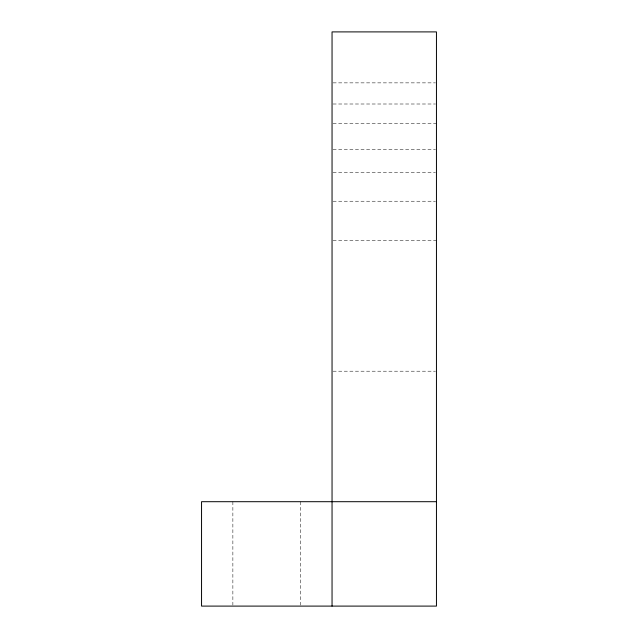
<?xml version="1.0" encoding="UTF-8"?>
<svg xmlns="http://www.w3.org/2000/svg" width="638" height="638" viewBox="0 0 638 638"><rect width="100%" height="100%" fill="white"/><g stroke="black" fill="none" stroke-linecap="round" stroke-linejoin="round"><path stroke-width="0.48" stroke-dasharray="3.19 2.39" d="M333.044 82.868L435.459 82.868M333.044 104.002L435.459 104.002M333.044 123.628L436.448 123.628M333.044 149.507L435.459 149.507M333.044 172.364L435.459 172.364M333.044 201.225L435.459 201.225M333.044 240.701L436.448 240.701M333.044 371.196L435.459 371.196M300.729 501.699L300.729 605.103M232.87 501.699L232.87 605.103"/><path stroke-width="0.96" d="M436.448 501.699L201.552 501.699L201.552 606.1L436.448 606.1L436.448 31.9L332.047 31.9L332.047 606.1"/></g></svg>
